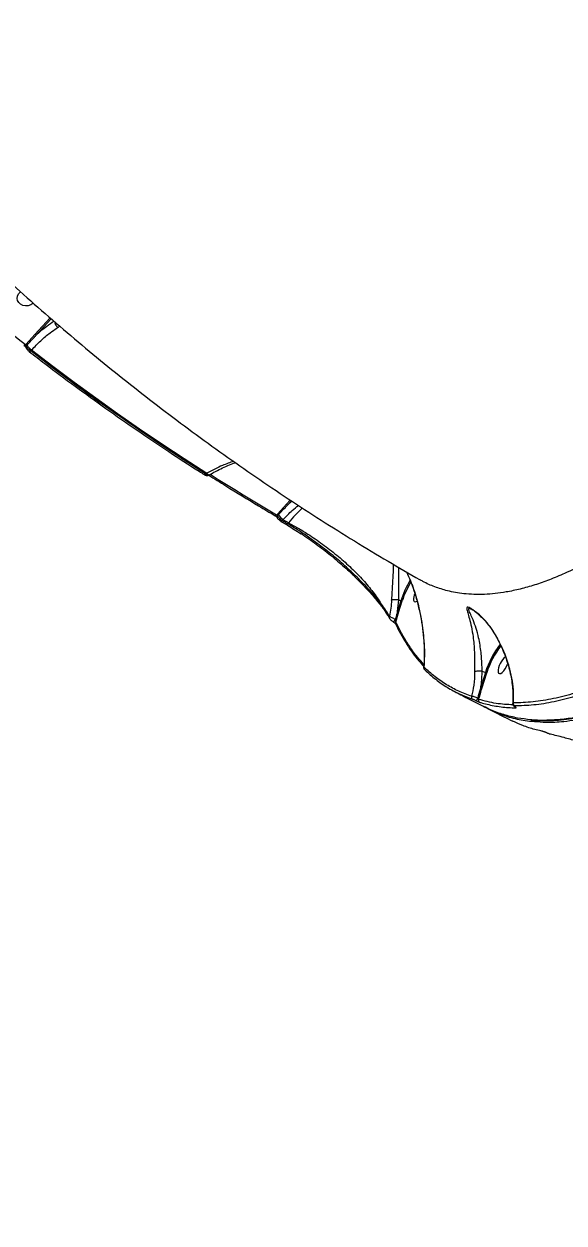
# Model space of a CAD drawing. Header units: millimetres. Extents: x -10881 to 8954, y -8695 to 5624.
# Drawn here: x 2673 to 2926, y -3994 to -3433 of the extents above; entities that cross this region are included whole.
import ezdxf

# ---------------------------------------------------------------- set-up
doc = ezdxf.new("R2010")
doc.units = ezdxf.units.MM
for name, color, linetype in [('DIKOM_ОБЪЕКТ', 7, 'Continuous'), ('DIKOM_РАЗМЕР_ЗОНА', 7, 'Continuous'), ('DIKOM_РАЗМЕР_ОБЪЕКТА', 7, 'Continuous')]:
    doc.layers.add(name, color=color, linetype=linetype)
doc.styles.add('style1', font='arial.ttf', dxfattribs={"width": 0.8})
doc.dimstyles.new('1-50', dxfattribs={"dimtxt": 300, "dimasz": 200, "dimexe": 100, "dimexo": 0, "dimgap": 100, "dimtad": 1, "dimtxsty": 'style1', "dimcen": 200, "dimclrd": 7, "dimclre": 7, "dimclrt": 7, "dimadec": 1, "dimazin": 2, "dimtfac": 1, "dimtmove": 0, "dimatfit": 2, "dimfxl": 0, "dimlwd": 25, "dimlwe": 18, "dimarcsym": 0})

# ---------------------------------------------------------------- blocks, each defined once
blk = doc.blocks.new('*D10')
at = {"layer": 'Defpoints', "color": 0, "transparency": 16777216}
for p in [(-7152.73, 2730.8), (7385.22, 911.28), (7385.22, -7693.77)]:
    blk.add_point(p, dxfattribs=at)
at = {"layer": 'DIKOM_РАЗМЕР_ОБЪЕКТА', "color": 7, "lineweight": 18, "transparency": 16777216}
for p, q in [((-7152.73, 2730.8), (-7152.73, -7793.77)), ((7385.22, 911.28), (7385.22, -7793.77))]:
    blk.add_line(p, q, dxfattribs=at)
at = {"layer": 'DIKOM_РАЗМЕР_ОБЪЕКТА', "color": 7, "lineweight": 25, "transparency": 16777216}
blk.add_line((-6952.73, -7693.77), (7185.22, -7693.77), dxfattribs=at)
at = {"layer": 'DIKOM_РАЗМЕР_ОБЪЕКТА', "color": 7, "transparency": 16777216}
for points in [[(-6952.73, -7660.43), (-6952.73, -7727.1), (-7152.73, -7693.77)], [(7185.22, -7660.43), (7185.22, -7727.1), (7385.22, -7693.77)]]:
    blk.add_solid(points, dxfattribs=at)
at = {"layer": 'DIKOM_РАЗМЕР_ОБЪЕКТА', "color": 7, "transparency": 16777216, "insert": (116.24, -7440.59), "char_height": 300, "attachment_point": 5, "style": 'style1'}
blk.add_mtext('14500', dxfattribs=at)
blk = doc.blocks.new('*D12')
at = {"layer": 'Defpoints', "color": 0, "transparency": 16777216}
for p in [(-9113.32, 3014.05), (8954.2, 2756.48), (8954.2, -8594.51)]:
    blk.add_point(p, dxfattribs=at)
at = {"layer": 'DIKOM_РАЗМЕР_ЗОНА', "color": 7, "lineweight": 18, "transparency": 16777216}
for p, q in [((-9113.32, 3014.05), (-9113.32, -8694.51)), ((8954.2, 2756.48), (8954.2, -8694.51))]:
    blk.add_line(p, q, dxfattribs=at)
at = {"layer": 'DIKOM_РАЗМЕР_ЗОНА', "color": 7, "lineweight": 25, "transparency": 16777216}
blk.add_line((-8913.32, -8594.51), (8754.2, -8594.51), dxfattribs=at)
at = {"layer": 'DIKOM_РАЗМЕР_ЗОНА', "color": 7, "transparency": 16777216}
for points in [[(-8913.32, -8561.18), (-8913.32, -8627.85), (-9113.32, -8594.51)], [(8754.2, -8561.18), (8754.2, -8627.85), (8954.2, -8594.51)]]:
    blk.add_solid(points, dxfattribs=at)
at = {"layer": 'DIKOM_РАЗМЕР_ЗОНА', "color": 7, "transparency": 16777216, "insert": (-79.56, -8341.34), "char_height": 300, "attachment_point": 5, "style": 'style1'}
blk.add_mtext('18000', dxfattribs=at)

msp = doc.modelspace()

# ---------------------------------------------------------------- linework, layer by layer
at = {"layer": 'DIKOM_ОБЪЕКТ', "color": 7, "linetype": 'Continuous', "lineweight": 15}
for p, q in [((2685.26, -3570.564), (2678.171, -3578.276)), ((2678.606, -3578.788), (2685.765, -3571)), ((2678.171, -3578.276), (2674.072, -3582.791)), ((2674.072, -3582.791), (2673.749, -3583.143)), ((2674.12, -3583.662), (2674.493, -3583.256)), ((2676.18, -3586.037), (2676.599, -3585.58)), ((2758.571, -3643.221), (2757.978, -3643.565)), ((2759.333, -3644.204), (2759.567, -3644.069)), ((2759.567, -3644.069), (2759.557, -3644.074)), ((2797.518, -3655.766), (2795.772, -3657.666)), ((2796.207, -3658.178), (2798.085, -3656.134)), ((2798.326, -3656.291), (2796.207, -3658.178)), ((2791.682, -3662.171), (2791.118, -3662.784)), ((2791.61, -3663.172), (2792.103, -3662.636)), ((2795.772, -3657.666), (2791.682, -3662.171)), ((2793.183, -3665.752), (2795.733, -3667.239)), ((2793.79, -3665.415), (2794.209, -3664.96)), ((2796.702, -3666.413), (2796.339, -3666.901)), ((2846.888, -3712.844), (2848.405, -3707.949)), ((2847.746, -3707.856), (2848.294, -3702.423)), ((2849.262, -3702.917), (2847.746, -3707.856)), ((2848.294, -3702.423), (2848.291, -3702.422)), ((2848.294, -3702.423), (2849.262, -3702.917)), ((2848.405, -3707.949), (2849.922, -3703.01)), ((2882.086, -3706.723), (2882.214, -3706.789)), ((2887.318, -3735.778), (2887.314, -3735.777)), ((2887.318, -3735.778), (2888.797, -3736.531)), ((2888.797, -3736.531), (2886.684, -3743.412)), ((2887.344, -3743.505), (2889.456, -3736.625)), ((2887.994, -3752.35), (2889.925, -3753.263))]:
    msp.add_line(p, q, dxfattribs=at)
at = {"layer": 'DIKOM_ОБЪЕКТ', "color": 7, "linetype": 'Continuous', "lineweight": 15, "flags": 128}
for points in [[(2673.749, -3583.143), (2670.308, -3580.448), (2666.881, -3577.74), (2663.467, -3575.021), (2660.067, -3572.288), (2656.681, -3569.544), (2653.309, -3566.787), (2649.95, -3564.017), (2646.606, -3561.236)], [(2677.242, -3563.88), (2676.172, -3564.528), (2674.95, -3564.903), (2673.676, -3564.975), (2672.453, -3564.738), (2671.38, -3564.211), (2670.544, -3563.437), (2670.012, -3562.479), (2669.828, -3561.413), (2670.007, -3560.327), (2670.534, -3559.308), (2671.366, -3558.44), (2671.46, -3558.367)], [(2673.749, -3583.143), (2673.614, -3583.256), (2673.481, -3583.346), (2673.353, -3583.409), (2673.237, -3583.443), (2673.135, -3583.447), (2673.052, -3583.42), (2673.031, -3583.405)], [(2676.18, -3586.037), (2676.046, -3586.15), (2675.913, -3586.24), (2675.786, -3586.303), (2675.67, -3586.337), (2675.569, -3586.342), (2675.486, -3586.316), (2675.463, -3586.301)], [(2757.978, -3643.565), (2747.396, -3636.744), (2736.913, -3629.816), (2726.531, -3622.781), (2716.252, -3615.641), (2706.075, -3608.395), (2696.003, -3601.045), (2686.038, -3593.592), (2676.18, -3586.037)], [(2676.599, -3585.58), (2686.477, -3593.151), (2696.463, -3600.62), (2706.556, -3607.984), (2716.754, -3615.245), (2727.055, -3622.399), (2737.46, -3629.448), (2747.965, -3636.389), (2758.571, -3643.221)], [(2757.978, -3643.565), (2757.857, -3643.687), (2757.737, -3643.786), (2757.622, -3643.857), (2757.516, -3643.899), (2757.423, -3643.909), (2757.347, -3643.887), (2757.338, -3643.882)], [(2760.063, -3643.839), (2759.942, -3643.962), (2759.822, -3644.061), (2759.706, -3644.132), (2759.6, -3644.174), (2759.508, -3644.184), (2759.432, -3644.162), (2759.425, -3644.158)], [(2791.118, -3662.784), (2787.193, -3660.466), (2783.28, -3658.134), (2779.38, -3655.787), (2775.492, -3653.425), (2771.616, -3651.05), (2767.752, -3648.66), (2763.901, -3646.257), (2760.063, -3643.839)], [(2791.118, -3662.784), (2791.002, -3662.91), (2790.886, -3663.012), (2790.776, -3663.087), (2790.673, -3663.13), (2790.584, -3663.142), (2790.51, -3663.121), (2790.508, -3663.12)], [(2793.79, -3665.415), (2793.675, -3665.541), (2793.56, -3665.643), (2793.45, -3665.717), (2793.349, -3665.762), (2793.259, -3665.774), (2793.186, -3665.754), (2793.182, -3665.752)], [(2796.339, -3666.901), (2796.02, -3666.715), (2795.701, -3666.53), (2795.383, -3666.344), (2795.064, -3666.159), (2794.746, -3665.973), (2794.427, -3665.787), (2794.109, -3665.601), (2793.79, -3665.415)], [(2794.209, -3664.96), (2794.52, -3665.142), (2794.832, -3665.324), (2795.143, -3665.506), (2795.455, -3665.687), (2795.766, -3665.869), (2796.078, -3666.05), (2796.39, -3666.232), (2796.702, -3666.413)], [(2795.758, -3667.251), (2795.736, -3667.241), (2795.733, -3667.239)], [(2855.256, -3702.641), (2855.487, -3703.173), (2855.899, -3703.394), (2856.459, -3703.284), (2856.852, -3703.059)], [(2843.873, -3710.954), (2843.886, -3710.98), (2843.901, -3711.009)], [(2846.645, -3711.624), (2846.52, -3711.865), (2846.376, -3712.109), (2846.224, -3712.338), (2846.076, -3712.531), (2845.944, -3712.675), (2845.838, -3712.757), (2845.768, -3712.771), (2845.739, -3712.716)], [(2860.37, -3735.11), (2860.423, -3735.158), (2860.569, -3735.255)], [(2894.79, -3736.256), (2895.021, -3736.788), (2895.433, -3737.008), (2895.993, -3736.899), (2896.656, -3736.468), (2897.367, -3735.751), (2898.07, -3734.805), (2898.707, -3733.709), (2899.226, -3732.549), (2899.294, -3732.368)], [(2902.613, -3752.468), (2902.647, -3752.484), (2902.707, -3752.5)]]:
    msp.add_lwpolyline(points, dxfattribs=at)
at = {"layer": 'DIKOM_ОБЪЕКТ', "color": 7, "linetype": 'Continuous', "lineweight": 15}
for centre, radius, start, end in [((2677.646, -3579.162), 1.03, 21.30164, 59.38224), ((2674.646, -3584.2), 0.752, 134.30925, 199.5374), ((2673.469, -3583.761), 1.142, 26.23415, 58.1035), ((2679.617, -3580.731), 5.712, 206.23415, 238.1035), ((2760.027, -3642.533), 1.61, 205.29333, 253.04671), ((2791.079, -3663.141), 1.142, 26.23415, 58.1035), ((2797.227, -3660.111), 5.712, 206.23415, 238.1035), ((2795.247, -3658.552), 1.03, 21.30164, 59.38224), ((2849.739, -3710.222), 68.791, 132.40412, 140.44307), ((2792.146, -3663.711), 0.76, 134.83534, 201.32751), ((2795.747, -3666.576), 0.675, 270.90772, 331.22558), ((2890.443, -3715.97), 43.2, 148.27506, 162.41251), ((2890.019, -3715.749), 42.072, 148.87081, 162.37484), ((2861.878, -3702.244), 6.634, 155.52021, 183.42854), ((2840.667, -3704.845), 0.761, 143.18153, 206.33222), ((2848.191, -3707.09), 0.886, 239.86372, 284.03479), ((2849.707, -3702.151), 0.886, 239.86351, 284.03546), ((2844.652, -3710.619), 0.847, 147.38896, 203.23802), ((2847.61, -3713.336), 0.874, 145.77671, 203.29961), ((2929.355, -3749.3), 42.52, 142.25812, 162.5241), ((2928.789, -3749.006), 41.235, 142.58611, 162.52724), ((2903.787, -3736.206), 8.997, 128.17923, 180.31898), ((2861.03, -3734.458), 0.928, 151.07284, 224.62474), ((2889.241, -3735.765), 0.886, 239.86352, 284.03545), ((2887.129, -3742.646), 0.886, 239.86372, 284.03479), ((2883.276, -3748.018), 0.988, 154.92532, 240.12151), ((2882.937, -3747.775), 2.363, 308.75552, 343.99583), ((2886.516, -3749.478), 0.994, 152.71994, 240.12677), ((2902.889, -3751.067), 1.036, 158.36978, 240.19895), ((2903.516, -3752.191), 0.969, 197.47316, 241.64416)]:
    msp.add_arc(centre, radius, start, end, dxfattribs=at)
for points, knots in [([(2534.313, -3407.738), (2534.991, -3408.667), (2539.134, -3414.34), (2546.996, -3424.589), (2557.913, -3438.475), (2569.115, -3452.174), (2580.57, -3465.701), (2592.283, -3479.047), (2604.249, -3492.211), (2616.466, -3505.186), (2628.931, -3517.971), (2641.64, -3530.562), (2654.59, -3542.955), (2667.778, -3555.145), (2681.201, -3567.131), (2694.854, -3578.908), (2708.735, -3590.473), (2722.84, -3601.822), (2737.166, -3612.953), (2751.707, -3623.862), (2766.461, -3634.545), (2781.424, -3645.001), (2796.591, -3655.224), (2811.958, -3665.214), (2827.524, -3674.962), (2842.886, -3684.255), (2853.14, -3690.178), (2858.075, -3693.028)], [0, 0, 0, 0, 0.0080221, 0.0490044, 0.0900252, 0.1310853, 0.1721856, 0.2133267, 0.2545092, 0.2957337, 0.3370006, 0.3783103, 0.419663, 0.4610589, 0.5024981, 0.5439806, 0.5855063, 0.627075, 0.6686864, 0.7103404, 0.7520364, 0.793774, 0.8355526, 0.8773716, 0.9192304, 0.9611282, 1, 1, 1, 1]), ([(3231.015, -3415.478), (3229.056, -3419.604), (3224.618, -3428.951), (3217.435, -3443.445), (3209.473, -3458.956), (3201.257, -3474.371), (3192.754, -3489.756), (3183.981, -3505.063), (3174.937, -3520.276), (3165.689, -3535.276), (3156.373, -3549.841), (3147.026, -3563.939), (3137.658, -3577.571), (3128.16, -3590.899), (3118.491, -3603.973), (3108.675, -3616.747), (3098.716, -3629.201), (3088.69, -3641.234), (3078.745, -3652.669), (3068.912, -3663.49), (3059.197, -3673.708), (3049.488, -3683.445), (3039.743, -3692.734), (3029.991, -3701.535), (3020.24, -3709.827), (3010.566, -3717.536), (3001.112, -3724.552), (2991.902, -3730.875), (2982.936, -3736.527), (2974.11, -3741.576), (2965.387, -3746.033), (2956.799, -3749.869), (2948.355, -3753.062), (2940.124, -3755.58), (2932.228, -3757.381), (2924.673, -3758.509), (2917.491, -3758.903), (2912.587, -3758.901), (2910.165, -3758.575), (2909.961, -3758.547)], [0, 0, 0, 0, 0.0216513, 0.0490504, 0.0764965, 0.1040855, 0.1317226, 0.1599108, 0.1881503, 0.2165455, 0.2449931, 0.2723922, 0.2998383, 0.3274273, 0.3550644, 0.3832526, 0.411492, 0.4398872, 0.4683349, 0.4957339, 0.52318, 0.550769, 0.5784061, 0.6065943, 0.6348337, 0.6632289, 0.6916766, 0.7190756, 0.7465217, 0.7741107, 0.8017478, 0.8299359, 0.8581754, 0.8865706, 0.9150182, 0.9424172, 0.9698633, 0.9974523, 1, 1, 1, 1]), ([(2910.26, -3758.674), (2910.62, -3758.713), (2912.459, -3758.916), (2915.905, -3758.997), (2920.604, -3758.905), (2925.451, -3758.502), (2930.431, -3757.817), (2935.535, -3756.843), (2940.741, -3755.585), (2946.031, -3754.047), (2951.397, -3752.231), (2956.842, -3750.139), (2962.367, -3747.769), (2967.974, -3745.122), (2973.664, -3742.198), (2979.439, -3738.995), (2985.301, -3735.514), (2991.251, -3731.752), (2997.291, -3727.708), (3003.411, -3723.389), (3009.586, -3718.813), (3015.792, -3713.996), (3022.017, -3708.948), (3028.263, -3703.669), (3034.533, -3698.157), (3040.828, -3692.41), (3047.15, -3686.428), (3053.502, -3680.209), (3059.884, -3673.751), (3066.3, -3667.052), (3072.75, -3660.109), (3079.23, -3652.928), (3085.715, -3645.537), (3092.181, -3637.961), (3098.609, -3630.223), (3104.998, -3622.325), (3111.35, -3614.263), (3117.669, -3606.037), (3123.956, -3597.642), (3130.213, -3589.078), (3136.441, -3580.341), (3142.643, -3571.43), (3148.82, -3562.34), (3154.97, -3553.074), (3161.078, -3543.658), (3167.116, -3534.13), (3173.064, -3524.523), (3178.916, -3514.846), (3184.676, -3505.096), (3190.347, -3495.267), (3195.929, -3485.358), (3201.425, -3475.366), (3206.836, -3465.288), (3212.164, -3455.121), (3217.411, -3444.861), (3222.573, -3434.507), (3227.298, -3424.818), (3230.248, -3418.568), (3231.549, -3415.813)], [0, 0, 0, 0, 0.00438332, 0.02238592, 0.04045452, 0.05860879, 0.07686742, 0.09522276, 0.11355924, 0.13179352, 0.14995766, 0.16807063, 0.18615159, 0.20421991, 0.22229523, 0.24039081, 0.25852649, 0.27672236, 0.29499864, 0.31336971, 0.33174198, 0.35001196, 0.36819794, 0.38632057, 0.40440051, 0.4224584, 0.44051488, 0.45858648, 0.47669107, 0.49484926, 0.51308166, 0.53140888, 0.54977082, 0.56805712, 0.58625351, 0.60438078, 0.62245965, 0.64051081, 0.65855494, 0.67661044, 0.69469329, 0.71282413, 0.73102355, 0.74931215, 0.76767095, 0.78598891, 0.80420518, 0.82234643, 0.8404334, 0.85848678, 0.87652724, 0.89457515, 0.91264455, 0.93075605, 0.94893024, 0.96718771, 0.98553617, 1, 1, 1, 1]), ([(3143.221, -3439.079), (3140.273, -3444.567), (3134.355, -3455.581), (3125.135, -3471.822), (3115.628, -3487.909), (3105.841, -3503.756), (3095.76, -3519.384), (3085.443, -3534.681), (3074.897, -3549.623), (3064.884, -3563.163), (3055.447, -3575.383), (3046.638, -3586.344), (3037.75, -3596.954), (3028.808, -3607.178), (3019.802, -3617.018), (3010.773, -3626.422), (3001.729, -3635.373), (2993.001, -3643.555), (2984.605, -3651), (2976.544, -3657.753), (2968.55, -3664.048), (2961.143, -3669.502), (2954.329, -3674.194), (2948.083, -3678.222), (2941.915, -3681.924), (2934.453, -3686.056), (2926.711, -3689.846), (2918.746, -3693.162), (2911.823, -3695.597), (2905.07, -3697.508), (2898.92, -3698.803), (2893.353, -3699.587), (2888.327, -3699.963), (2883.44, -3699.988), (2877.628, -3699.583), (2871.476, -3698.508), (2865.137, -3696.47), (2860.818, -3694.658), (2858.59, -3693.265), (2858.111, -3692.966)], [0, 0, 0, 0, 0.0322987, 0.0648166, 0.0974127, 0.130482, 0.1636338, 0.1972706, 0.2309945, 0.2649568, 0.2924033, 0.3199838, 0.3476124, 0.3755279, 0.4034933, 0.4317507, 0.4600601, 0.4885118, 0.5142919, 0.5400719, 0.5660113, 0.5919507, 0.6129169, 0.633883, 0.6549348, 0.6759865, 0.711326, 0.7370448, 0.7627636, 0.7886412, 0.8145188, 0.8354348, 0.8563508, 0.877352, 0.8983532, 0.9336075, 0.9627799, 0.99201, 1, 1, 1, 1]), ([(2687.121, -3572.17), (2685.967, -3572.917), (2684.006, -3574.186), (2681.136, -3576.489), (2679.452, -3578.02), (2678.606, -3578.788)], [0, 0, 0, 0, 0.4157658, 0.7066422, 1, 1, 1, 1]), ([(2687.479, -3572.479), (2687.475, -3572.526), (2687.445, -3572.812), (2687.611, -3573.411), (2687.972, -3574.169), (2688.406, -3574.683), (2688.718, -3574.948), (2688.831, -3575.029), (2688.866, -3575.054)], [0, 0, 0, 0, 0.0528953, 0.3207837, 0.5886724, 0.8565621, 0.9557218, 1, 1, 1, 1]), ([(2674.493, -3583.256), (2674.704, -3583.026), (2675.759, -3581.878), (2677.119, -3580.38), (2678.285, -3579.132), (2678.606, -3578.788)], [0, 0, 0, 0, 0.1533124, 0.7665831, 1, 1, 1, 1]), ([(2676.599, -3585.58), (2678.014, -3584.093), (2680.886, -3581.076), (2684.846, -3577.758), (2687.495, -3575.898), (2688.687, -3575.164), (2688.866, -3575.054)], [0, 0, 0, 0, 0.34349886, 0.69693972, 0.95453068, 1, 1, 1, 1]), ([(2688.866, -3575.054), (2689.031, -3574.953), (2689.36, -3574.751), (2689.624, -3574.545), (2689.755, -3574.442)], [0, 0, 0, 0, 0.4998485, 1, 1, 1, 1]), ([(2673.033, -3583.41), (2673.065, -3583.434), (2673.17, -3583.515), (2673.38, -3583.711), (2673.614, -3583.966), (2673.795, -3584.205), (2673.894, -3584.36), (2673.933, -3584.443), (2673.935, -3584.447), (2673.935, -3584.447)], [0, 0, 0, 0, 0.0869585, 0.2867695, 0.5063684, 0.7006226, 0.8617536, 0.9836532, 1, 1, 1, 1]), ([(2674.12, -3583.662), (2674.102, -3583.628), (2674.065, -3583.559), (2673.975, -3583.425), (2673.873, -3583.288), (2673.795, -3583.194), (2673.755, -3583.15), (2673.749, -3583.143)], [0, 0, 0, 0, 0.2368888, 0.4742431, 0.7137485, 0.9566078, 1, 1, 1, 1]), ([(2673.943, -3584.449), (2673.954, -3584.48), (2674.041, -3584.73), (2674.301, -3585.122), (2674.62, -3585.482), (2674.751, -3585.63)], [0, 0, 0, 0, 0.0783659, 0.6214731, 1, 1, 1, 1]), ([(2676.18, -3586.037), (2676.143, -3586.01), (2675.901, -3585.832), (2675.439, -3585.438), (2674.859, -3584.825), (2674.379, -3584.195), (2674.206, -3583.84), (2674.12, -3583.662)], [0, 0, 0, 0, 0.04225966, 0.28198286, 0.52127152, 0.76062225, 1, 1, 1, 1]), ([(2674.751, -3585.63), (2674.788, -3585.673), (2674.994, -3585.918), (2675.256, -3586.159), (2675.459, -3586.296), (2675.463, -3586.299)], [0, 0, 0, 0, 0.1734699, 0.9812465, 1, 1, 1, 1]), ([(2675.463, -3586.301), (2677.915, -3588.192), (2685.022, -3593.675), (2696.952, -3602.594), (2711.32, -3612.987), (2725.901, -3623.166), (2740.429, -3632.955), (2750.954, -3639.812), (2756.53, -3643.367), (2757.338, -3643.882)], [0, 0, 0, 0, 0.0934434, 0.2709212, 0.4484008, 0.625881, 0.8033618, 0.9715037, 1, 1, 1, 1]), ([(2771, -3637.654), (2769.306, -3638.265), (2766.41, -3639.311), (2762.234, -3641.251), (2759.795, -3642.563), (2758.571, -3643.221)], [0, 0, 0, 0, 0.4119782, 0.7047043, 1, 1, 1, 1]), ([(2759.572, -3644.098), (2760.327, -3643.662), (2762.155, -3642.608), (2765.077, -3641.126), (2768.295, -3639.664), (2770.573, -3638.716), (2771.748, -3638.317), (2771.883, -3638.271)], [0, 0, 0, 0, 0.1837459, 0.4449074, 0.7060422, 0.9662567, 1, 1, 1, 1]), ([(2757.338, -3643.877), (2757.374, -3643.901), (2757.658, -3644.092), (2758.095, -3644.29), (2758.652, -3644.389), (2759.067, -3644.357), (2759.263, -3644.225), (2759.318, -3644.188)], [0, 0, 0, 0, 0.0558765, 0.4418954, 0.6883811, 0.9112695, 1, 1, 1, 1]), ([(2759.329, -3644.197), (2759.245, -3644.218), (2759.069, -3644.263), (2758.581, -3644.035), (2758.178, -3643.721), (2757.978, -3643.565)], [0, 0, 0, 0, 0.3158668, 0.6598461, 1, 1, 1, 1]), ([(2759.425, -3644.158), (2762.088, -3645.833), (2769.808, -3650.69), (2780.173, -3657.009), (2787.924, -3661.592), (2790.508, -3663.12)], [0, 0, 0, 0, 0.25979367, 0.75323785, 1, 1, 1, 1]), ([(2760.063, -3643.839), (2760.246, -3643.733), (2760.883, -3643.365), (2761.523, -3643), (2761.979, -3642.74)], [0, 0, 0, 0, 0.2872677, 1, 1, 1, 1]), ([(2791.61, -3663.172), (2791.588, -3663.141), (2791.544, -3663.08), (2791.427, -3662.976), (2791.289, -3662.876), (2791.181, -3662.815), (2791.126, -3662.788), (2791.118, -3662.784)], [0, 0, 0, 0, 0.24025452, 0.48115304, 0.72227913, 0.96285858, 1, 1, 1, 1]), ([(2792.103, -3662.636), (2792.314, -3662.406), (2793.369, -3661.258), (2794.726, -3659.764), (2795.889, -3658.519), (2796.207, -3658.178)], [0, 0, 0, 0, 0.1536563, 0.7683028, 1, 1, 1, 1]), ([(2794.209, -3664.96), (2795.634, -3663.466), (2798.025, -3660.958), (2800.413, -3659.047), (2801.378, -3658.275)], [0, 0, 0, 0, 0.5959663, 1, 1, 1, 1]), ([(2790.51, -3663.124), (2790.544, -3663.143), (2790.653, -3663.206), (2790.87, -3663.366), (2791.11, -3663.576), (2791.294, -3663.775), (2791.395, -3663.908), (2791.435, -3663.981), (2791.435, -3663.98), (2791.435, -3663.98)], [0, 0, 0, 0, 0.0843704, 0.2777164, 0.4896715, 0.675861, 0.8297269, 0.9481326, 1, 1, 1, 1]), ([(2791.447, -3663.984), (2791.459, -3664.018), (2791.546, -3664.258), (2791.872, -3664.68), (2792.453, -3665.256), (2792.938, -3665.63), (2793.175, -3665.747), (2793.183, -3665.75)], [0, 0, 0, 0, 0.0492213, 0.3433019, 0.6727382, 0.9893165, 1, 1, 1, 1]), ([(2793.79, -3665.415), (2793.756, -3665.394), (2793.502, -3665.236), (2793.012, -3664.877), (2792.392, -3664.3), (2791.881, -3663.696), (2791.701, -3663.347), (2791.61, -3663.172)], [0, 0, 0, 0, 0.0372364, 0.2781056, 0.5188615, 0.7593902, 1, 1, 1, 1]), ([(2795.735, -3667.297), (2795.894, -3667.388), (2797.11, -3668.081), (2799.406, -3669.492), (2801.547, -3670.879), (2802.604, -3671.564)], [0, 0, 0, 0, 0.0704518, 0.5409012, 1, 1, 1, 1]), ([(2840.058, -3704.388), (2838.836, -3702.856), (2836.986, -3700.534), (2833.933, -3697.147), (2830.646, -3693.675), (2826.985, -3690.086), (2823.044, -3686.484), (2818.937, -3682.903), (2814.616, -3679.387), (2810.179, -3676.028), (2806.18, -3673.155), (2801.529, -3670.015), (2798.079, -3667.945), (2796.339, -3666.901)], [0, 0, 0, 0, 0.1307412, 0.1980629, 0.2653843, 0.3961148, 0.4634491, 0.5307836, 0.6611977, 0.7283453, 0.795493, 0.8968893, 1, 1, 1, 1]), ([(2796.702, -3666.413), (2798.211, -3667.228), (2801.248, -3668.869), (2806.599, -3672.151), (2811.552, -3675.532), (2816.008, -3678.885), (2820.358, -3682.374), (2824.493, -3686.02), (2828.308, -3689.735), (2831.002, -3692.552), (2833.48, -3695.347), (2835.741, -3698.115), (2837.788, -3700.868), (2839.185, -3702.956), (2839.891, -3704.114), (2840.058, -3704.388)], [0, 0, 0, 0, 0.0869112, 0.1748861, 0.3057204, 0.3728218, 0.4404087, 0.5725022, 0.6402835, 0.708565, 0.774872, 0.8416469, 0.9098981, 0.9786596, 1, 1, 1, 1]), ([(2802.592, -3671.453), (2803.826, -3672.265), (2806.197, -3673.827), (2809.686, -3676.351), (2813.072, -3678.903), (2816.426, -3681.564), (2819.697, -3684.285), (2822.824, -3687.018), (2825.445, -3689.397), (2826.96, -3690.859), (2827.539, -3691.418)], [0, 0, 0, 0, 0.1395027, 0.268235, 0.3969669, 0.5294172, 0.6618673, 0.7909726, 0.9200779, 1, 1, 1, 1]), ([(2845.703, -3685.829), (2845.703, -3686.322), (2845.705, -3687.804), (2845.569, -3690.638), (2845.377, -3694.154), (2845.15, -3697.802), (2844.989, -3700.627), (2844.919, -3702.176), (2844.902, -3702.557)], [0, 0, 0, 0, 0.1032129, 0.3096834, 0.5160217, 0.7241562, 0.9321444, 1, 1, 1, 1]), ([(2848.291, -3702.422), (2848.291, -3702.422), (2848.294, -3702.069), (2848.314, -3700.625), (2848.361, -3697.973), (2848.413, -3694.54), (2848.402, -3691.197), (2848.369, -3688.753), (2848.275, -3687.555), (2848.256, -3687.314)], [0, 0, 0, 0, 0.0000339, 0.0697822, 0.2832293, 0.5049009, 0.7215346, 0.9441765, 1, 1, 1, 1]), ([(2854.258, -3694.711), (2854.147, -3694.385), (2853.565, -3692.675), (2852.777, -3690.961), (2852.14, -3689.574)], [0, 0, 0, 0, 0.19093016, 1, 1, 1, 1]), ([(2827.41, -3691.371), (2828.154, -3692.092), (2829.77, -3693.659), (2832.084, -3696.038), (2834.379, -3698.5), (2836.501, -3700.902), (2838.39, -3703.152), (2839.463, -3704.539), (2839.969, -3705.193)], [0, 0, 0, 0, 0.1471436, 0.3194554, 0.4931837, 0.6680001, 0.8434801, 1, 1, 1, 1]), ([(2860.218, -3734.01), (2860.316, -3732.278), (2860.519, -3728.734), (2860.357, -3723.164), (2859.841, -3717.352), (2858.932, -3711.376), (2857.638, -3705.42), (2856.117, -3699.853), (2854.84, -3696.32), (2854.258, -3694.711)], [0, 0, 0, 0, 0.1418636, 0.2904626, 0.4396518, 0.5907067, 0.7424335, 0.8827528, 1, 1, 1, 1]), ([(2854.308, -3694.858), (2854.37, -3695.019), (2854.989, -3696.618), (2855.967, -3699.691), (2857.227, -3704.112), (2858.268, -3708.645), (2859.109, -3713.282), (2859.733, -3718.017), (2860.135, -3722.791), (2860.266, -3727.494), (2860.202, -3731.273), (2859.994, -3733.417), (2859.928, -3734.097)], [0, 0, 0, 0, 0.0117722, 0.1168521, 0.2248307, 0.3368906, 0.452812, 0.5723329, 0.6964614, 0.8209449, 0.9432102, 1, 1, 1, 1]), ([(2844.902, -3702.557), (2844.925, -3702.547), (2845.015, -3702.506), (2845.294, -3702.412), (2845.846, -3702.307), (2846.652, -3702.26), (2847.515, -3702.292), (2848.032, -3702.379), (2848.291, -3702.422)], [0, 0, 0, 0, 0.0343037, 0.1364982, 0.3523745, 0.5682499, 0.784125, 1, 1, 1, 1]), ([(2839.985, -3705.198), (2840.103, -3705.349), (2840.788, -3706.225), (2841.83, -3707.705), (2843.025, -3709.494), (2843.606, -3710.515), (2843.86, -3710.962)], [0, 0, 0, 0, 0.0698954, 0.4045957, 0.7393994, 1, 1, 1, 1]), ([(2843.938, -3710.163), (2843.417, -3709.283), (2842.369, -3707.51), (2840.832, -3705.434), (2840.058, -3704.388)], [0, 0, 0, 0, 0.4964828, 1, 1, 1, 1]), ([(2844.902, -3702.557), (2844.823, -3703.844), (2844.665, -3706.429), (2844.181, -3708.915), (2843.938, -3710.163)], [0, 0, 0, 0, 0.4978686, 1, 1, 1, 1]), ([(2847.746, -3707.856), (2847.662, -3708.15), (2847.306, -3709.409), (2846.931, -3710.664), (2846.645, -3711.624)], [0, 0, 0, 0, 0.2343149, 1, 1, 1, 1]), ([(2892.933, -3717.85), (2892.078, -3716.57), (2890.351, -3713.985), (2887.498, -3710.862), (2885.136, -3708.708), (2883.433, -3707.384), (2882.132, -3706.504), (2880.958, -3705.904), (2880.147, -3705.853), (2880.021, -3706.489), (2880.215, -3707.481), (2880.626, -3708.945), (2881.36, -3711.361), (2882.292, -3715.066), (2883.003, -3719.158), (2883.444, -3723.202), (2883.665, -3726.688), (2883.764, -3730.121), (2883.784, -3733.221), (2883.779, -3735.183), (2883.776, -3736.087)], [0, 0, 0, 0, 0.0753137, 0.1521196, 0.2131853, 0.2441328, 0.2756864, 0.3129828, 0.3506019, 0.4012238, 0.4376329, 0.4745841, 0.5507903, 0.6403379, 0.7326459, 0.7929996, 0.85494, 0.904775, 0.9561054, 1, 1, 1, 1]), ([(2887.314, -3735.777), (2887.314, -3735.777), (2887.29, -3734.938), (2887.23, -3733.083), (2887.073, -3730.164), (2886.786, -3726.92), (2886.331, -3723.56), (2885.583, -3719.703), (2884.488, -3715.693), (2883.152, -3712.079), (2882.083, -3709.645), (2881.408, -3708.139), (2881.081, -3707.3), (2880.965, -3706.748), (2881.046, -3706.426), (2881.365, -3706.418), (2881.733, -3706.526), (2881.942, -3706.643), (2882.086, -3706.723)], [0, 0, 0, 0, 0.0000167, 0.0613835, 0.1326705, 0.2060301, 0.2940695, 0.3843317, 0.5157877, 0.6509827, 0.7565069, 0.8107893, 0.8649605, 0.8987093, 0.9333856, 0.974366, 0.9823558, 1, 1, 1, 1]), ([(2882.095, -3706.707), (2882.105, -3706.711), (2882.192, -3706.75), (2882.571, -3706.964), (2883.219, -3707.388), (2884.142, -3708.066), (2885.295, -3709.006), (2886.683, -3710.265), (2888.349, -3711.953), (2890.159, -3714.06), (2891.743, -3716.161), (2892.578, -3717.565), (2892.882, -3718.076)], [0, 0, 0, 0, 0.0068455, 0.0593203, 0.1250921, 0.2059851, 0.3031117, 0.4164488, 0.5514893, 0.7267054, 0.90056, 1, 1, 1, 1]), ([(2843.909, -3711.004), (2843.933, -3711.051), (2844.067, -3711.317), (2844.419, -3711.713), (2844.982, -3712.23), (2845.457, -3712.592), (2845.721, -3712.735), (2845.787, -3712.771)], [0, 0, 0, 0, 0.0739182, 0.4199456, 0.690667, 0.9216796, 1, 1, 1, 1]), ([(2846.645, -3711.624), (2846.403, -3711.5), (2845.914, -3711.25), (2845.135, -3710.838), (2844.405, -3710.441), (2844.093, -3710.255), (2843.938, -3710.163)], [0, 0, 0, 0, 0.21469168, 0.43480494, 0.71882632, 1, 1, 1, 1]), ([(2845.799, -3712.793), (2845.832, -3712.812), (2845.942, -3712.878), (2846.146, -3713.025), (2846.398, -3713.229), (2846.64, -3713.465), (2846.78, -3713.629), (2846.822, -3713.717), (2846.814, -3713.697), (2846.814, -3713.696)], [0, 0, 0, 0, 0.0559125, 0.1887734, 0.3542086, 0.5657739, 0.8219958, 0.9939094, 1, 1, 1, 1]), ([(2846.888, -3712.844), (2846.896, -3712.712), (2846.912, -3712.464), (2846.869, -3712.115), (2846.796, -3711.862), (2846.724, -3711.723), (2846.679, -3711.659), (2846.655, -3711.635), (2846.645, -3711.624)], [0, 0, 0, 0, 0.3482418, 0.6491547, 0.8444769, 0.9341967, 0.9695954, 1, 1, 1, 1]), ([(2860.055, -3732.654), (2859.06, -3731.564), (2856.722, -3729.001), (2853.374, -3724.38), (2849.94, -3718.927), (2847.905, -3714.873), (2846.888, -3712.844)], [0, 0, 0, 0, 0.19762395, 0.46422635, 0.7319286, 1, 1, 1, 1]), ([(2846.833, -3713.669), (2847.01, -3714.057), (2847.908, -3716.026), (2849.692, -3719.318), (2852.187, -3723.527), (2854.859, -3727.429), (2857.442, -3730.801), (2859.209, -3732.749), (2859.972, -3733.591)], [0, 0, 0, 0, 0.0492774, 0.2501215, 0.4503909, 0.6498253, 0.848567, 1, 1, 1, 1]), ([(2892.933, -3717.85), (2892.925, -3717.867), (2892.879, -3717.962), (2892.906, -3718.018), (2892.928, -3718.065)], [0, 0, 0, 0, 0.1774018, 1, 1, 1, 1]), ([(2892.896, -3718.084), (2893.124, -3718.452), (2893.992, -3719.85), (2895.307, -3722.367), (2896.846, -3725.643), (2898.195, -3729.035), (2899.356, -3732.514), (2900.307, -3736.05), (2901.027, -3739.596), (2901.506, -3743.11), (2901.717, -3746.548), (2901.733, -3749.208), (2901.591, -3750.669), (2901.553, -3751.06)], [0, 0, 0, 0, 0.0334743, 0.1269598, 0.2233037, 0.3226269, 0.4248644, 0.5297222, 0.6364041, 0.7437734, 0.8518051, 0.9604126, 1, 1, 1, 1]), ([(2901.925, -3750.685), (2901.976, -3749.048), (2902.08, -3745.755), (2901.505, -3740.449), (2900.254, -3734.408), (2898.417, -3728.825), (2896.269, -3723.917), (2894.598, -3720.643), (2893.402, -3718.636), (2892.933, -3717.85)], [0, 0, 0, 0, 0.1610251, 0.3238573, 0.4936605, 0.7083238, 0.8181272, 0.928737, 1, 1, 1, 1]), ([(2859.919, -3734.099), (2859.916, -3734.183), (2859.91, -3734.362), (2859.991, -3734.603), (2860.104, -3734.808), (2860.227, -3734.967), (2860.324, -3735.059), (2860.373, -3735.106)], [0, 0, 0, 0, 0.1654384, 0.3475084, 0.5295, 0.7578542, 1, 1, 1, 1]), ([(2860.218, -3734.01), (2860.178, -3734.007), (2859.997, -3733.994), (2859.969, -3734.054), (2859.947, -3734.1)], [0, 0, 0, 0, 0.2166469, 1, 1, 1, 1]), ([(2882.381, -3747.6), (2880.346, -3746.854), (2876.272, -3745.363), (2870.58, -3742.257), (2865.172, -3738.566), (2861.87, -3735.529), (2860.218, -3734.01)], [0, 0, 0, 0, 0.2488741, 0.4981941, 0.7488692, 1, 1, 1, 1]), ([(2860.569, -3735.255), (2862.21, -3736.765), (2865.495, -3739.788), (2870.895, -3743.483), (2876.613, -3746.614), (2880.726, -3748.121), (2882.784, -3748.875)], [0, 0, 0, 0, 0.2488739, 0.4981939, 0.748869, 1, 1, 1, 1]), ([(2883.776, -3736.087), (2883.794, -3736.076), (2883.907, -3736.004), (2884.227, -3735.876), (2884.868, -3735.743), (2885.674, -3735.674), (2886.537, -3735.678), (2887.055, -3735.744), (2887.314, -3735.777)], [0, 0, 0, 0, 0.0319477, 0.2048554, 0.4036422, 0.6024283, 0.8012141, 1, 1, 1, 1]), ([(2886.684, -3743.412), (2886.731, -3743.109), (2887.12, -3740.615), (2887.225, -3738.04), (2887.318, -3735.778)], [0, 0, 0, 0, 0.1214198, 1, 1, 1, 1]), ([(2883.776, -3736.087), (2883.708, -3738.227), (2883.582, -3742.172), (2882.758, -3745.896), (2882.381, -3747.6)], [0, 0, 0, 0, 0.5425528, 1, 1, 1, 1]), ([(2874.146, -3745.17), (2876.271, -3746.304), (2880.879, -3748.763), (2885.541, -3751.134), (2888.054, -3752.411)], [0, 0, 0, 0, 0.4610715, 1, 1, 1, 1]), ([(2886.684, -3743.412), (2886.592, -3743.737), (2886.116, -3745.414), (2885.613, -3747.082), (2885.208, -3748.426)], [0, 0, 0, 0, 0.1941267, 1, 1, 1, 1]), ([(2885.633, -3749.022), (2886.105, -3747.505), (2886.678, -3745.665), (2887.244, -3743.828), (2887.344, -3743.505)], [0, 0, 0, 0, 0.8242751, 1, 1, 1, 1]), ([(2940.883, -3742.484), (2937.437, -3743.762), (2930.536, -3746.321), (2920.622, -3748.834), (2911.009, -3750.449), (2904.956, -3750.606), (2901.925, -3750.685)], [0, 0, 0, 0, 0.24825055, 0.49719028, 0.7482387, 1, 1, 1, 1]), ([(2902.373, -3751.966), (2905.368, -3751.89), (2911.367, -3751.736), (2920.949, -3750.145), (2930.925, -3747.634), (2937.92, -3745.042), (2941.422, -3743.744)], [0, 0, 0, 0, 0.2482503, 0.4971899, 0.7482385, 1, 1, 1, 1]), ([(2885.208, -3748.426), (2884.96, -3748.317), (2884.428, -3748.084), (2883.6, -3747.803), (2882.845, -3747.615), (2882.535, -3747.605), (2882.381, -3747.6)], [0, 0, 0, 0, 0.2241212, 0.4807288, 0.7415199, 1, 1, 1, 1]), ([(2882.784, -3748.875), (2882.869, -3748.906), (2883.039, -3748.968), (2883.469, -3749.157), (2883.95, -3749.383), (2884.269, -3749.543), (2884.416, -3749.617)], [0, 0, 0, 0, 0.2632567, 0.5266594, 0.7813278, 1, 1, 1, 1]), ([(2884.416, -3749.617), (2884.562, -3749.691), (2884.875, -3749.848), (2885.349, -3750.069), (2885.769, -3750.252), (2885.937, -3750.311), (2886.021, -3750.34)], [0, 0, 0, 0, 0.22138713, 0.47440585, 0.73730869, 1, 1, 1, 1]), ([(2885.633, -3749.022), (2885.618, -3748.971), (2885.589, -3748.871), (2885.489, -3748.703), (2885.367, -3748.557), (2885.265, -3748.467), (2885.218, -3748.433), (2885.208, -3748.426)], [0, 0, 0, 0, 0.2945807, 0.5738867, 0.8144223, 0.9603311, 1, 1, 1, 1]), ([(2901.691, -3751.634), (2899.056, -3751.474), (2893.46, -3751.135), (2888.341, -3749.753), (2885.633, -3749.022)], [0, 0, 0, 0, 0.470996, 1, 1, 1, 1]), ([(2886.021, -3750.34), (2886.257, -3750.411), (2887.437, -3750.768), (2890.752, -3751.641), (2896.113, -3752.659), (2900.74, -3752.915), (2903.055, -3753.043)], [0, 0, 0, 0, 0.0441427, 0.2207211, 0.6100162, 1, 1, 1, 1]), ([(2909.961, -3758.547), (2907.922, -3758.325), (2903.593, -3757.854), (2897.366, -3756.267), (2892.094, -3754.451), (2889.129, -3752.885), (2888.091, -3752.337)], [0, 0, 0, 0, 0.259371, 0.5507775, 0.842714, 1, 1, 1, 1]), ([(2901.591, -3751.073), (2901.587, -3751.166), (2901.577, -3751.366), (2901.685, -3751.647), (2901.855, -3751.904), (2902.125, -3752.161), (2902.4, -3752.354), (2902.647, -3752.485), (2902.689, -3752.507)], [0, 0, 0, 0, 0.1270852, 0.2748844, 0.42343, 0.6108395, 0.9344929, 1, 1, 1, 1]), ([(2901.925, -3750.685), (2901.843, -3750.726), (2901.65, -3750.822), (2901.613, -3750.977), (2901.592, -3751.066)], [0, 0, 0, 0, 0.42820112, 1, 1, 1, 1]), ([(2902.707, -3752.5), (2902.603, -3752.437), (2902.396, -3752.312), (2902.22, -3752.158), (2902.155, -3752.039), (2902.213, -3751.975), (2902.327, -3751.969), (2902.373, -3751.966)], [0, 0, 0, 0, 0.1920553, 0.3835881, 0.5902092, 0.8340758, 1, 1, 1, 1]), ([(2902.613, -3752.468), (2902.613, -3752.468), (2902.687, -3752.507), (2902.779, -3752.568), (2902.86, -3752.627), (2902.861, -3752.628), (2902.861, -3752.628)], [0, 0, 0, 0, 0.0003321, 0.4330237, 0.7969391, 1, 1, 1, 1]), ([(2903.055, -3753.043), (2903.103, -3753.042), (2903.22, -3753.038), (2903.278, -3752.972), (2903.207, -3752.849), (2903.026, -3752.691), (2902.814, -3752.564), (2902.707, -3752.5)], [0, 0, 0, 0, 0.1655324, 0.4120459, 0.620061, 0.8097055, 1, 1, 1, 1]), ([(2889.798, -3753.298), (2892.328, -3754.592), (2896.257, -3756.6), (2900.222, -3758.525), (2901.633, -3759.209)], [0, 0, 0, 0, 0.6442048, 1, 1, 1, 1]), ([(2891.625, -3754.068), (2892.613, -3754.558), (2895.828, -3756.153), (2901.769, -3757.861), (2907.493, -3759.117), (2910.953, -3759.298), (2911.723, -3759.338)], [0, 0, 0, 0, 0.1623074, 0.528143, 0.8948488, 1, 1, 1, 1]), ([(2915.538, -3763.985), (2915.292, -3763.934), (2914.065, -3763.676), (2910.926, -3762.898), (2906.471, -3761.485), (2903.173, -3759.93), (2901.635, -3759.205)], [0, 0, 0, 0, 0.0500327, 0.2501718, 0.6505047, 1, 1, 1, 1]), ([(2911.723, -3759.338), (2913.546, -3759.49), (2917.957, -3759.857), (2924.514, -3759.527), (2929.316, -3758.856), (2931.271, -3758.583)], [0, 0, 0, 0, 0.29440509, 0.71267805, 1, 1, 1, 1]), ([(2917.355, -3764.665), (2917.318, -3764.648), (2917.151, -3764.57), (2916.812, -3764.423), (2916.338, -3764.234), (2915.862, -3764.066), (2915.649, -3764.013), (2915.538, -3763.985)], [0, 0, 0, 0, 0.0490732, 0.2179129, 0.4266715, 0.7022436, 1, 1, 1, 1]), ([(2919.238, -3765.369), (2919.112, -3765.336), (2918.863, -3765.271), (2918.354, -3765.09), (2917.831, -3764.881), (2917.509, -3764.735), (2917.355, -3764.665)], [0, 0, 0, 0, 0.2974636, 0.5890265, 0.8028446, 1, 1, 1, 1]), ([(2925.581, -3766.943), (2924.392, -3766.633), (2921.998, -3766.009), (2920.162, -3765.583), (2919.238, -3765.369)], [0, 0, 0, 0, 0.4964917, 1, 1, 1, 1]), ([(2980.783, -3786.021), (2978.904, -3785.213), (2975.116, -3783.583), (2969.815, -3781.463), (2965.154, -3779.673), (2961.174, -3778.195), (2957.151, -3776.75), (2953.151, -3775.359), (2949.239, -3774.042), (2945.406, -3772.789), (2941.648, -3771.598), (2938.034, -3770.488), (2934.62, -3769.47), (2931.399, -3768.539), (2928.347, -3767.684), (2926.503, -3767.19), (2925.581, -3766.943)], [0, 0, 0, 0, 0.1013048, 0.204325, 0.269548, 0.3347708, 0.4018775, 0.4689841, 0.5343961, 0.5998081, 0.6671307, 0.7344534, 0.7998921, 0.865331, 0.9326652, 1, 1, 1, 1])]:
    msp.add_open_spline(points, degree=3, knots=knots, dxfattribs=at)

# ---------------------------------------------------------------- dimensions: what is measured, and where the dimension line sits
at = {"layer": 'DIKOM_РАЗМЕР_ЗОНА'}
dim = msp.add_linear_dim(base=(8954.2, -8594.513), p1=(-9113.319, 3014.045), p2=(8954.2, 2756.48), text='18000', dimstyle='1-50', dxfattribs=at)
dim.commit()
dim.dimension.update_dxf_attribs({"geometry": '*D12', "text_midpoint": (-79.559, -8594.513), "dimtype": 160})
at = {"layer": 'DIKOM_РАЗМЕР_ОБЪЕКТА'}
dim = msp.add_linear_dim(base=(7385.217, -7693.766), p1=(-7152.73, 2730.795), p2=(7385.217, 911.281), text='14500', dimstyle='1-50', dxfattribs=at)
dim.commit()
dim.dimension.update_dxf_attribs({"geometry": '*D10', "text_midpoint": (116.244, -7693.766), "dimtype": 160})

doc.saveas('drawing.dxf')
